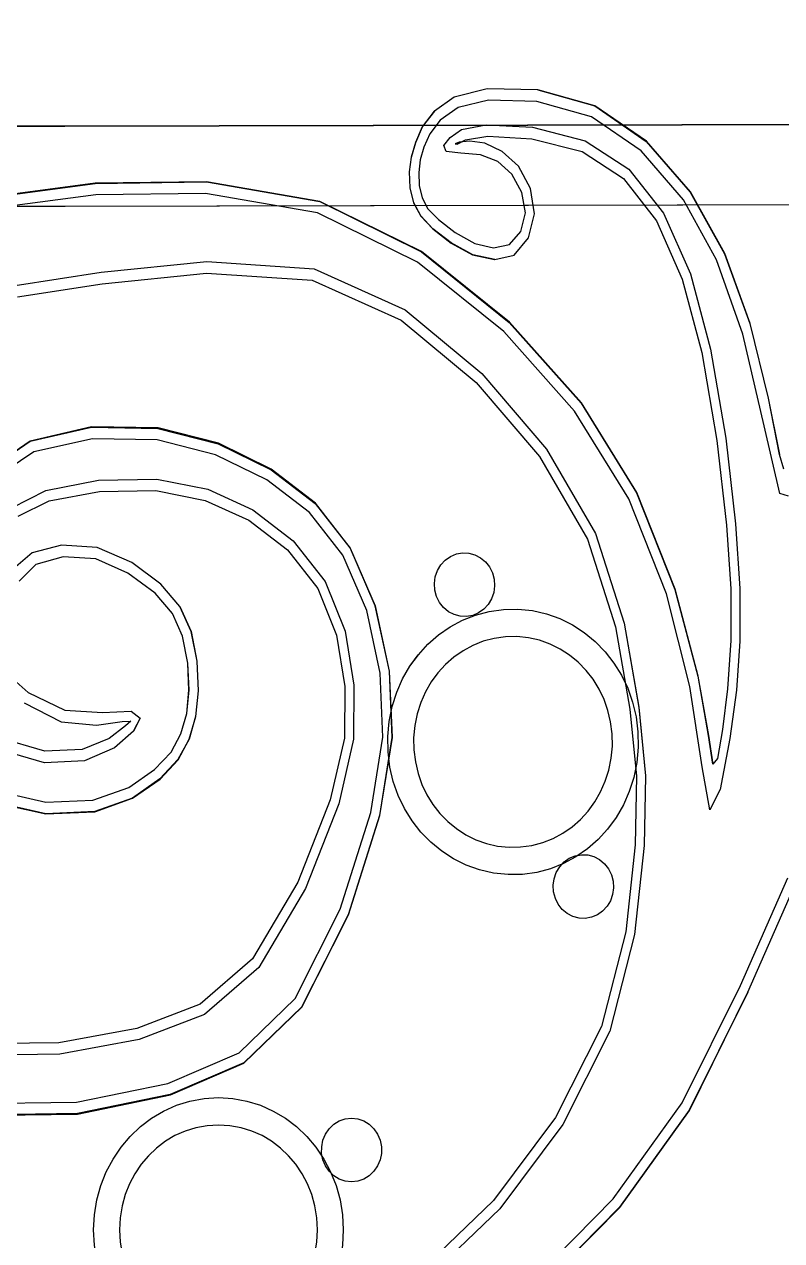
# Model space of a CAD drawing. Header units: millimetres. Extents: x 174511 to 265775, y -1918 to 26385.
# Drawn here: x 255960.4 to 256227.9, y 2125.6 to 2555 of the extents above; entities that cross this region are included whole.
import ezdxf

# ---------------------------------------------------------------- set-up
doc = ezdxf.new("R2010")
doc.units = ezdxf.units.MM

msp = doc.modelspace()

# ---------------------------------------------------------------- linework, layer by layer
at = {"color": 2, "true_color": 0xffff00}
for points in [[(256161.92, 2526.23), (256180.11, 2513.71), (256195.62, 2495.81), (256207.68, 2473.99), (256216.72, 2449.36), (256223.18, 2423.01), (256227.14, 2403.16), (256227.15, 2403.16), (256227.15, 2403.18), (256223.23, 2423.05), (256216.82, 2449.42), (256207.8, 2474.09), (256195.73, 2495.92), (256180.18, 2513.79), (256161.93, 2526.25), (256141.8, 2531.86), (256141.8, 2531.86), (256161.92, 2526.23)], [(256161.92, 2526.23), (256180.11, 2513.71), (256195.62, 2495.81), (256207.68, 2473.99), (256216.72, 2449.36), (256223.17, 2423.01), (256227.14, 2403.16), (256227.15, 2403.16), (256227.15, 2403.18), (256223.23, 2423.05), (256216.82, 2449.42), (256207.8, 2474.09), (256195.73, 2495.92), (256180.18, 2513.79), (256161.93, 2526.25), (256141.8, 2531.86), (256141.8, 2531.86), (256161.92, 2526.23)], [(256098.67, 2513.3), (256101.06, 2518.86), (256105.28, 2524.34), (256105.28, 2524.34), (256105.27, 2524.35), (256101, 2518.89), (256098.56, 2513.36), (256097.02, 2508.15), (256096.38, 2502.93), (256096.63, 2497.35), (256097.93, 2491.96), (256100.45, 2487.31), (256104.69, 2482.78), (256111.15, 2477.77), (256118.78, 2473.7), (256126.56, 2471.96), (256126.58, 2471.96), (256118.81, 2473.71), (256118.82, 2473.71), (256111.21, 2477.84), (256104.76, 2482.88), (256100.49, 2487.38), (256097.96, 2491.98), (256096.71, 2497.34), (256096.52, 2502.91), (256097.17, 2508.11)], [(256098.67, 2513.3), (256101.06, 2518.86), (256105.28, 2524.34), (256105.28, 2524.34), (256105.27, 2524.35), (256101, 2518.89), (256098.56, 2513.36), (256097.02, 2508.15), (256096.38, 2502.93), (256096.63, 2497.35), (256097.93, 2491.96), (256100.45, 2487.31), (256104.69, 2482.78), (256111.15, 2477.77), (256118.78, 2473.7), (256126.56, 2471.96), (256126.57, 2471.96), (256118.81, 2473.71), (256118.82, 2473.71), (256111.21, 2477.84), (256104.76, 2482.88), (256100.49, 2487.38), (256097.96, 2491.98), (256096.71, 2497.34), (256096.52, 2502.91), (256097.16, 2508.11)], [(256126.41, 2359.1), (256126.56, 2356.74), (256126.24, 2354.41), (256125.47, 2352.2), (256124.28, 2350.2), (256122.73, 2348.51), (256120.87, 2347.21), (256118.81, 2346.33), (256116.61, 2345.93), (256114.39, 2346.03), (256112.23, 2346.61), (256110.24, 2347.65), (256108.49, 2349.12), (256107.07, 2350.93), (256106.03, 2353.02), (256105.43, 2355.29), (256105.28, 2357.64), (256105.6, 2359.97), (256106.38, 2362.18), (256107.56, 2364.18), (256109.12, 2365.87), (256110.97, 2367.18), (256113.04, 2368.05), (256115.23, 2368.45), (256117.45, 2368.35), (256119.61, 2367.77), (256121.61, 2366.73), (256123.35, 2365.27), (256124.78, 2363.45), (256125.81, 2361.37)], [(256168.38, 2252.52), (256168.52, 2250.16), (256168.2, 2247.83), (256167.43, 2245.62), (256166.24, 2243.63), (256164.69, 2241.93), (256162.84, 2240.63), (256160.77, 2239.75), (256158.58, 2239.36), (256156.35, 2239.45), (256154.2, 2240.03), (256152.2, 2241.07), (256150.45, 2242.54), (256149.03, 2244.35), (256148, 2246.44), (256147.39, 2248.71), (256147.25, 2251.06), (256147.57, 2253.39), (256148.34, 2255.61), (256149.53, 2257.6), (256151.08, 2259.29), (256152.93, 2260.6), (256155, 2261.47), (256157.19, 2261.87), (256159.42, 2261.77), (256161.57, 2261.19), (256163.57, 2260.15), (256165.32, 2258.69), (256166.74, 2256.87), (256167.78, 2254.79)]]:
    msp.add_lwpolyline(points, close=True, dxfattribs=at)
for points in [[(256230.32, 2388.48), (256227.23, 2389.38), (256221.71, 2413.3), (256214.16, 2445.65), (256204.94, 2471.85), (256193.25, 2493.04), (256178.3, 2510.33), (256160.81, 2522.37), (256141.49, 2527.79), (256124.42, 2528.3), (256113.67, 2525.62), (256107.37, 2521.18), (256103.64, 2516.41), (256101.58, 2511.62), (256100.29, 2507.14), (256099.72, 2502.73), (256099.87, 2498.14), (256100.9, 2493.75), (256103, 2489.94), (256106.74, 2486.07), (256112.66, 2481.49), (256119.54, 2477.67), (256126.18, 2476.08), (256131.84, 2477.29), (256135.78, 2481.86), (256137.42, 2488.44), (256136.15, 2495.65), (256132.68, 2502.15), (256127.72, 2506.55), (256121.6, 2509), (256114.67, 2509.6), (256109.49, 2510.09), (256108.63, 2512.21), (256110.84, 2515.11), (256114.83, 2517.95), (256123.56, 2519.54), (256139.96, 2518.67), (256158.57, 2513.92), (256173.91, 2503.88), (256186.22, 2488.32), (256195.68, 2466.99), (256202.82, 2440.36), (256208.16, 2408.89), (256211.63, 2378.68), (256213.15, 2355.83), (256213.13, 2337.27), (256211.98, 2319.95), (256209.67, 2302.83), (256206.2, 2284.9), (256202.57, 2277.7), (256199.79, 2292.84), (256195.46, 2321.25), (256187.2, 2353.91), (256173.97, 2387.45), (256154.75, 2418.51), (256129.78, 2446.56), (256099.3, 2471.07), (256063.98, 2488.5), (256024.47, 2495.3), (255985.71, 2494.82), (255952.66, 2490.43)], [(256230.32, 2388.48), (256227.23, 2389.38), (256221.71, 2413.3), (256214.16, 2445.65), (256204.94, 2471.85), (256193.25, 2493.04), (256178.3, 2510.33), (256160.81, 2522.37), (256141.49, 2527.79), (256124.42, 2528.3), (256113.67, 2525.62), (256107.37, 2521.18), (256103.64, 2516.41), (256101.58, 2511.62), (256100.29, 2507.14), (256099.72, 2502.73), (256099.87, 2498.14), (256100.9, 2493.75), (256103.01, 2489.94), (256106.74, 2486.07), (256112.66, 2481.49), (256119.54, 2477.67), (256126.18, 2476.08), (256131.84, 2477.29), (256135.78, 2481.86), (256137.42, 2488.44), (256136.15, 2495.65), (256132.68, 2502.15), (256127.72, 2506.55), (256121.61, 2509), (256114.67, 2509.6), (256109.49, 2510.09), (256108.63, 2512.21), (256110.84, 2515.11), (256114.83, 2517.95), (256123.56, 2519.54), (256139.96, 2518.67), (256158.57, 2513.92), (256173.92, 2503.89), (256186.22, 2488.32), (256195.68, 2466.99), (256202.82, 2440.36), (256208.16, 2408.89), (256211.63, 2378.68), (256213.16, 2355.83), (256213.13, 2337.27), (256211.98, 2319.95), (256209.67, 2302.83), (256206.2, 2284.9), (256202.57, 2277.71), (256199.79, 2292.84), (256195.46, 2321.25), (256187.2, 2353.91), (256173.97, 2387.45), (256154.75, 2418.51), (256129.78, 2446.56), (256099.3, 2471.07), (256063.98, 2488.5), (256024.47, 2495.3), (255985.71, 2494.82), (255952.67, 2490.43)], [(255951.88, 2494.4), (255985.49, 2498.88), (256024.78, 2499.37), (256064.83, 2492.47), (256100.71, 2474.74), (256131.72, 2449.81), (256157.13, 2421.26), (256176.7, 2389.64), (256190.16, 2355.5), (256198.33, 2324.89), (256202.03, 2303.89), (256203.57, 2293.78), (256203.58, 2293.78), (256203.59, 2293.79), (256202.08, 2303.91), (256198.43, 2324.93), (256190.28, 2355.57), (256176.83, 2389.75), (256157.24, 2421.39), (256131.8, 2449.93), (256100.77, 2474.82), (256064.86, 2492.5), (256024.79, 2499.43), (255985.48, 2498.96), (255951.87, 2494.45)], [(255951.88, 2494.4), (255985.49, 2498.88), (256024.78, 2499.37), (256064.83, 2492.47), (256100.71, 2474.74), (256131.72, 2449.81), (256157.13, 2421.26), (256176.7, 2389.64), (256190.16, 2355.5), (256198.33, 2324.89), (256202.02, 2303.89), (256203.57, 2293.78), (256203.57, 2293.78), (256203.59, 2293.79), (256202.08, 2303.91), (256198.43, 2324.93), (256190.28, 2355.57), (256176.82, 2389.75), (256157.24, 2421.39), (256131.8, 2449.93), (256100.76, 2474.82), (256064.85, 2492.5), (256024.79, 2499.43), (255985.48, 2498.96), (255951.87, 2494.45)], [(255957.17, 2462.82), (255987.59, 2467.48), (256024.93, 2471.28), (256062.83, 2468.7), (256094.92, 2454.24), (256122.01, 2431.74), (256144.89, 2405.04), (256162.12, 2375.29), (256172.26, 2343.65), (256177.47, 2313.89), (256179.87, 2289.75), (256179.39, 2265.07), (256175.96, 2233.65), (256167.18, 2199.5), (256150.67, 2166.65), (256128.35, 2136.79), (256102.17, 2111.61)], [(255957.17, 2462.82), (255987.59, 2467.48), (256024.93, 2471.27), (256062.82, 2468.7), (256094.92, 2454.24), (256122.01, 2431.74), (256144.89, 2405.04), (256162.12, 2375.29), (256172.26, 2343.65), (256177.47, 2313.88), (256179.87, 2289.75), (256179.39, 2265.07), (256175.96, 2233.65), (256167.18, 2199.5), (256150.67, 2166.65), (256128.35, 2136.79), (256102.17, 2111.61)], [(255942.12, 2169.72), (255979.19, 2170.3), (256012.04, 2177.04), (256037.98, 2188.26), (256058.45, 2208.07), (256074.91, 2240.6), (256086.01, 2275.68), (256090.43, 2303.19), (256089.45, 2326.67), (256084.39, 2349.7), (256075.55, 2370.15), (256063.24, 2385.9), (256047.66, 2397.92), (256028.99, 2407.16), (256007.67, 2412.52), (255984.15, 2412.88), (255962.54, 2407.91), (255946.99, 2397.25)], [(255942.12, 2169.72), (255979.19, 2170.3), (256012.04, 2177.04), (256037.98, 2188.26), (256058.45, 2208.07), (256074.91, 2240.6), (256086.01, 2275.68), (256090.42, 2303.19), (256089.45, 2326.67), (256084.39, 2349.7), (256075.55, 2370.15), (256063.24, 2385.9), (256047.65, 2397.92), (256028.99, 2407.16), (256007.67, 2412.52), (255984.15, 2412.88), (255962.54, 2407.91), (255946.99, 2397.25)], [(255946.99, 2397.25), (255962.54, 2407.89), (255962.54, 2407.88), (255984.14, 2412.79), (256007.65, 2412.35), (256028.94, 2406.98), (256047.61, 2397.78), (256063.21, 2385.82), (256075.52, 2370.13), (256084.31, 2349.68), (256089.3, 2326.65), (256090.26, 2303.2), (256085.87, 2275.72), (256074.83, 2240.62), (256058.43, 2208.1), (256037.96, 2188.35), (256012.01, 2177.2), (255979.17, 2170.47), (255942.13, 2169.9)], [(255946.99, 2397.25), (255962.54, 2407.89), (255962.54, 2407.88), (255984.14, 2412.79), (256007.65, 2412.35), (256028.94, 2406.98), (256047.6, 2397.78), (256063.21, 2385.82), (256075.52, 2370.13), (256084.31, 2349.68), (256089.3, 2326.65), (256090.26, 2303.2), (256085.87, 2275.72), (256074.83, 2240.62), (256058.43, 2208.1), (256037.96, 2188.35), (256012.01, 2177.2), (255979.17, 2170.47), (255942.13, 2169.9)], [(255942.32, 2173.97), (255978.84, 2174.54), (256011.09, 2181.1), (256036.33, 2191.89), (256056.12, 2211.04), (256072.04, 2242.67), (256082.79, 2276.79), (256087.05, 2303.38), (256086.14, 2325.96), (256081.36, 2348.06), (256072.94, 2367.64), (256061.15, 2382.68), (256046.12, 2394.16), (256028.02, 2403.07), (256007.34, 2408.29), (255984.58, 2408.73), (255963.85, 2404.14), (255949.26, 2394.33)], [(255942.32, 2173.97), (255978.84, 2174.54), (256011.09, 2181.1), (256036.32, 2191.89), (256056.12, 2211.04), (256072.04, 2242.67), (256082.79, 2276.79), (256087.05, 2303.38), (256086.14, 2325.96), (256081.36, 2348.06), (256072.94, 2367.64), (256061.15, 2382.68), (256046.12, 2394.16), (256028.02, 2403.07), (256007.34, 2408.29), (255984.58, 2408.72), (255963.85, 2404.14), (255949.25, 2394.33)], [(255956.03, 2384.36), (255968.02, 2390.5), (255986.61, 2394.1), (256007.19, 2394.47), (256025.21, 2390.91), (256041.13, 2383.57), (256055.42, 2372.62), (256066.74, 2358.28), (256073.71, 2340.78), (256076.86, 2321.7), (256076.69, 2302.6), (256071.53, 2279.86), (256059.71, 2249.89), (256043.22, 2221.99), (256024.03, 2205.48), (256001, 2196.56), (255972.96, 2191.39), (255941.26, 2191.01)], [(255956.02, 2384.35), (255968.02, 2390.5), (255986.6, 2394.1), (256007.19, 2394.47), (256025.21, 2390.91), (256041.13, 2383.57), (256055.42, 2372.62), (256066.74, 2358.28), (256073.71, 2340.78), (256076.86, 2321.7), (256076.69, 2302.6), (256071.53, 2279.86), (256059.71, 2249.89), (256043.22, 2221.99), (256024.03, 2205.48), (256001, 2196.56), (255972.96, 2191.39), (255941.26, 2191.01)], [(255947.93, 2284.98), (255968.1, 2280.41), (255984.68, 2281.08), (255997.34, 2285.58), (256006.41, 2291.9), (256012.25, 2298.07), (256015.75, 2304.53), (256017.83, 2311.71), (256018.61, 2319.93), (256018.2, 2329.53), (256016.35, 2339.04), (256012.78, 2347), (256006.64, 2354.17), (255997.03, 2361.28), (255985.65, 2366.27), (255974.16, 2367.07), (255964.5, 2364.27), (255958.58, 2358.47)], [(255947.93, 2284.98), (255968.1, 2280.41), (255984.68, 2281.08), (255997.34, 2285.58), (256006.41, 2291.9), (256012.25, 2298.07), (256015.75, 2304.53), (256017.83, 2311.7), (256018.6, 2319.93), (256018.2, 2329.53), (256016.35, 2339.04), (256012.78, 2347), (256006.64, 2354.17), (255997.03, 2361.28), (255985.65, 2366.27), (255974.16, 2367.07), (255964.5, 2364.27), (255958.57, 2358.47)], [(255947.14, 2280.88), (255968.01, 2276.23), (255985.32, 2277.02), (255998.69, 2281.76), (256008.41, 2288.51), (256014.76, 2295.35), (256018.64, 2302.61), (256021, 2310.63), (256021.91, 2319.72), (256021.44, 2330.23), (256019.34, 2340.64), (256015.36, 2349.45), (256015.36, 2349.45), (256019.33, 2340.64), (256019.33, 2340.64), (256021.37, 2330.23), (256021.8, 2319.73), (256020.93, 2310.63), (256018.61, 2302.64), (256014.7, 2295.44), (256008.34, 2288.64), (255998.64, 2281.84), (255985.31, 2277.06), (255968.03, 2276.32), (255947.17, 2281.02)], [(255947.14, 2280.88), (255968.01, 2276.23), (255985.32, 2277.02), (255998.69, 2281.76), (256008.41, 2288.51), (256014.75, 2295.35), (256018.64, 2302.61), (256021, 2310.63), (256021.91, 2319.72), (256021.44, 2330.23), (256019.34, 2340.64), (256015.36, 2349.45), (256015.36, 2349.45), (256019.33, 2340.64), (256019.32, 2340.64), (256021.37, 2330.23), (256021.8, 2319.73), (256020.93, 2310.63), (256018.61, 2302.64), (256014.7, 2295.44), (256008.34, 2288.64), (255998.64, 2281.84), (255985.31, 2277.06), (255968.03, 2276.32), (255947.16, 2281.02)], [(255951.09, 2328.52), (255961.86, 2319.17), (255974.7, 2312.84), (255988.04, 2312.05), (255998.17, 2312.55), (256001.37, 2310.11), (255998.98, 2305.54), (255992.31, 2299.63), (255981.74, 2295.02), (255967.62, 2294.34), (255950.52, 2299.22)], [(255951.09, 2328.51), (255961.86, 2319.17), (255974.7, 2312.84), (255988.04, 2312.05), (255998.16, 2312.55), (256001.37, 2310.11), (255998.98, 2305.53), (255992.31, 2299.63), (255981.74, 2295.02), (255967.62, 2294.34), (255950.52, 2299.21)], [(256141.1, 2112.59), (256168.47, 2140.33), (256192.78, 2174.25), (256213.38, 2215.71), (256230.11, 2253.73)], [(256141.1, 2112.59), (256168.47, 2140.33), (256192.78, 2174.25), (256213.38, 2215.71), (256230.1, 2253.73)], [(256143.02, 2109.13), (256170.78, 2137.25), (256195.36, 2171.54), (256216.02, 2213.28), (256216.01, 2213.29), (256216.01, 2213.29), (256195.28, 2171.63), (256170.69, 2137.37), (256142.95, 2109.25)], [(256143.01, 2109.13), (256170.78, 2137.25), (256195.36, 2171.54), (256216.02, 2213.28), (256216.01, 2213.29), (256216.01, 2213.29), (256195.28, 2171.63), (256170.68, 2137.37), (256142.95, 2109.25)]]:
    msp.add_lwpolyline(points, dxfattribs=at)
at = {"color": 2, "true_color": 0xffff00, "extrusion": (6.96332e-13, -8.34465e-07, 1)}
for points in [[(256072.81, 2134.76), (256073.1, 2129.37), (256072.81, 2123.98), (256071.95, 2118.71), (256070.55, 2113.65), (256068.64, 2108.85), (256066.26, 2104.34), (256063.43, 2100.15), (256060.2, 2096.33), (256056.59, 2092.91), (256052.65, 2089.91), (256048.39, 2087.39), (256043.86, 2085.37), (256039.08, 2083.88), (256034.1, 2082.98), (256029.02, 2082.66), (256023.93, 2082.98), (256018.95, 2083.88), (256014.18, 2085.37), (256009.65, 2087.39), (256005.39, 2089.91), (256001.44, 2092.91), (255997.84, 2096.33), (255994.6, 2100.15), (255991.78, 2104.34), (255989.39, 2108.85), (255987.49, 2113.65), (255986.09, 2118.71), (255985.23, 2123.98), (255984.93, 2129.37), (255985.23, 2134.76), (255986.09, 2140.04), (255987.49, 2145.09), (255989.39, 2149.89), (255991.78, 2154.4), (255994.6, 2158.59), (255997.84, 2162.41), (256001.44, 2165.84), (256005.39, 2168.83), (256009.65, 2171.35), (256014.18, 2173.38), (256018.95, 2174.86), (256023.93, 2175.77), (256029.02, 2176.08), (256034.1, 2175.77), (256039.08, 2174.86), (256043.86, 2173.38), (256048.39, 2171.36), (256052.65, 2168.83), (256056.59, 2165.84), (256060.2, 2162.41), (256063.43, 2158.59), (256066.26, 2154.4), (256068.64, 2149.89), (256070.55, 2145.09), (256071.95, 2140.04)], [(256073.81, 2168.58), (256076.01, 2168.83), (256078.22, 2168.58), (256080.33, 2167.86), (256082.24, 2166.68), (256083.89, 2165.12), (256085.19, 2163.21), (256086.1, 2161.07), (256086.56, 2158.77), (256086.56, 2156.42), (256086.09, 2154.13), (256085.19, 2151.98), (256083.89, 2150.08), (256082.25, 2148.51), (256080.32, 2147.33), (256078.22, 2146.61), (256076.01, 2146.36), (256073.81, 2146.61), (256071.7, 2147.33), (256069.78, 2148.51), (256068.13, 2150.08), (256066.83, 2151.98), (256065.93, 2154.13), (256065.46, 2156.42), (256065.47, 2158.77), (256065.92, 2161.07), (256066.83, 2163.21), (256068.13, 2165.12), (256069.78, 2166.68), (256071.7, 2167.86)], [(256073.81, 2168.58), (256076.01, 2168.83), (256078.22, 2168.58), (256080.32, 2167.86), (256082.24, 2166.68), (256083.89, 2165.12), (256085.19, 2163.21), (256086.1, 2161.07), (256086.56, 2158.77), (256086.56, 2156.42), (256086.09, 2154.13), (256085.19, 2151.98), (256083.89, 2150.08), (256082.24, 2148.51), (256080.32, 2147.33), (256078.22, 2146.61), (256076.01, 2146.36), (256073.81, 2146.61), (256071.7, 2147.33), (256069.78, 2148.51), (256068.13, 2150.08), (256066.83, 2151.98), (256065.93, 2154.13), (256065.46, 2156.42), (256065.47, 2158.77), (256065.92, 2161.07), (256066.83, 2163.21), (256068.13, 2165.12), (256069.78, 2166.68), (256071.7, 2167.86)], [(256063.76, 2133.65), (256063.07, 2137.84), (256061.97, 2141.85), (256060.45, 2145.65), (256058.57, 2149.23), (256056.32, 2152.55), (256053.76, 2155.58), (256050.89, 2158.3), (256047.76, 2160.68), (256044.39, 2162.68), (256040.8, 2164.28), (256037.01, 2165.45), (256033.06, 2166.17), (256029.02, 2166.42), (256024.98, 2166.17), (256021.02, 2165.45), (256017.24, 2164.28), (256013.65, 2162.68), (256010.28, 2160.68), (256007.14, 2158.3), (256004.28, 2155.58), (256001.71, 2152.55), (255999.47, 2149.23), (255997.58, 2145.65), (255996.07, 2141.85), (255994.96, 2137.84), (255994.28, 2133.65), (255994.05, 2129.37), (255994.28, 2125.09), (255994.96, 2120.9), (255996.07, 2116.89), (255997.58, 2113.09), (255999.47, 2109.51), (256001.71, 2106.19), (256004.28, 2103.16), (256007.14, 2100.44), (256010.28, 2098.07), (256013.65, 2096.07), (256017.24, 2094.46), (256021.02, 2093.29), (256024.98, 2092.57), (256029.02, 2092.32), (256033.06, 2092.57), (256037.01, 2093.29), (256040.8, 2094.46), (256044.39, 2096.07), (256047.76, 2098.07), (256050.89, 2100.44), (256053.76, 2103.16), (256056.32, 2106.2), (256058.57, 2109.51), (256060.45, 2113.09), (256061.97, 2116.89), (256063.07, 2120.9), (256063.76, 2125.09), (256063.99, 2129.37)]]:
    msp.add_lwpolyline(points, close=True, dxfattribs=at)
at = {"color": 2, "true_color": 0xffff00}
for points in [[(256730.3, 2500.87, 0), (256626.95, 2494.4, 0), (256411.3, 2491.66, 0), (256410.43, 2491.66, 0), (256407.8, 2491.66, 0), (255974.34, 2490.74, 0), (255427.79, 2490.74, 0), (255427.79, 2809.09, 0), (255427.79, 2901.52, 0), (255974.34, 2901.52, 0), (256407.78, 2902.44, 0), (256613.84, 2905.18, 0), (256706.98, 2911.65, 0), (256800.15, 2923.74, 0)], [(256730.3, 2500.87, 0), (256626.95, 2494.4, 0), (256411.3, 2491.66, 0), (255974.83, 2490.74, 0), (255427.79, 2490.74, 0), (255427.79, 2509.09, 0), (255427.79, 2519.09, 0), (255974.77, 2519.09, 0), (256410.87, 2520, 0), (256410.43, 2520, 0), (255974.71, 2519.09, 0), (255427.79, 2519.09, 0), (255427.79, 2873.18, 0), (255974.71, 2873.18, 0), (256410.43, 2874.09, 0), (256623.74, 2876.84, 0), (256724.54, 2883.31, 0), (256822.71, 2895.39, 0)], [(256228.7, 2398.03, 0), (256227.15, 2403.17, 0), (256223.23, 2423.04, 0), (256216.82, 2449.42, 0), (256207.8, 2474.09, 0), (256195.73, 2495.92, 0), (256180.18, 2513.79, 0), (256161.94, 2526.24, 0), (256141.79, 2531.86, 0), (256123.87, 2532.32, 0), (256112.3, 2529.32, 0), (256105.27, 2524.34, 0), (256101, 2518.89, 0), (256098.56, 2513.35, 0), (256097.02, 2508.15, 0), (256096.38, 2502.93, 0), (256096.63, 2497.35, 0), (256097.93, 2491.96, 0), (256100.45, 2487.31, 0), (256104.7, 2482.78, 0), (256111.17, 2477.77, 0), (256118.81, 2473.7, 0), (256126.58, 2471.96, 0), (256133.46, 2473.59, 0), (256138.46, 2479.61, 0), (256140.67, 2488.07, 0), (256139.18, 2497.04, 0), (256135.03, 2504.93, 0), (256129.26, 2510.15, 0), (256123.11, 2513.02, 0), (256117.82, 2513.83, 0), (256114.08, 2513.47, 0), (256112.59, 2512.79, 0), (256113.32, 2512.75, 0), (256116.25, 2514.28, 0), (256124.12, 2515.52, 0), (256139.66, 2514.6, 0), (256157.44, 2510.09, 0), (256172.03, 2500.58, 0), (256172.03, 2500.58, 0), (256183.73, 2485.71, 0), (256183.73, 2485.7, 0), (256192.82, 2465.1, 0), (256199.77, 2439.12, 0), (256205.01, 2408.11, 0), (256208.44, 2378.26, 0), (256209.94, 2355.72, 0), (256209.93, 2337.47, 0), (256208.79, 2320.46, 0), (256207.07, 2306.12, 0), (256205.29, 2295.88, 0), (256205.3, 2295.88, 0), (256203.58, 2293.78, 0), (256203.59, 2293.78, 0), (256202.08, 2303.9, 0), (256198.43, 2324.93, 0), (256190.28, 2355.57, 0), (256176.83, 2389.75, 0), (256157.24, 2421.39, 0), (256131.8, 2449.93, 0), (256100.76, 2474.82, 0), (256064.84, 2492.5, 0), (256024.78, 2499.43, 0), (255985.49, 2498.97, 0), (255951.89, 2494.47, 0)], [(256228.7, 2398.03, 0), (256227.15, 2403.17, 0), (256223.23, 2423.04, 0), (256216.82, 2449.42, 0), (256207.8, 2474.09, 0), (256195.73, 2495.92, 0), (256180.18, 2513.79, 0), (256161.94, 2526.24, 0), (256141.79, 2531.86, 0), (256123.87, 2532.32, 0), (256112.3, 2529.32, 0), (256105.27, 2524.34, 0), (256101, 2518.89, 0), (256098.56, 2513.35, 0), (256097.02, 2508.15, 0), (256096.38, 2502.93, 0), (256096.63, 2497.35, 0), (256097.93, 2491.96, 0), (256100.45, 2487.31, 0), (256104.7, 2482.78, 0), (256111.17, 2477.77, 0), (256118.81, 2473.7, 0), (256126.58, 2471.96, 0), (256133.46, 2473.59, 0), (256138.46, 2479.6, 0), (256140.66, 2488.07, 0), (256139.18, 2497.04, 0), (256135.03, 2504.93, 0), (256129.26, 2510.15, 0), (256123.11, 2513.02, 0), (256117.82, 2513.83, 0), (256114.08, 2513.47, 0), (256112.58, 2512.79, 0), (256113.32, 2512.75, 0), (256116.25, 2514.28, 0), (256124.12, 2515.52, 0), (256139.66, 2514.6, 0), (256157.44, 2510.08, 0), (256172.03, 2500.58, 0), (256172.03, 2500.58, 0), (256183.73, 2485.71, 0), (256183.73, 2485.7, 0), (256192.82, 2465.1, 0), (256199.77, 2439.12, 0), (256205.01, 2408.11, 0), (256208.44, 2378.26, 0), (256209.94, 2355.72, 0), (256209.92, 2337.47, 0), (256208.79, 2320.46, 0), (256207.07, 2306.12, 0), (256205.29, 2295.88, 0), (256205.3, 2295.88, 0), (256203.57, 2293.78, 0), (256203.59, 2293.78, 0), (256202.08, 2303.9, 0), (256198.43, 2324.93, 0), (256190.28, 2355.57, 0), (256176.82, 2389.75, 0), (256157.24, 2421.39, 0), (256131.8, 2449.93, 0), (256100.75, 2474.82, 0), (256064.84, 2492.5, 0), (256024.78, 2499.43, 0), (255985.49, 2498.97, 0), (255951.89, 2494.47, 0)], [(255958.02, 2458.86, 0), (255987.92, 2463.44, 0), (256024.74, 2467.17, 0), (256062.08, 2464.68, 0), (256062.07, 2464.67, 0), (256093.55, 2450.54, 0), (256120.05, 2428.53, 0), (256142.43, 2402.41, 0), (256159.29, 2373.3, 0), (256169.22, 2342.33, 0), (256174.31, 2313.19, 0), (256176.66, 2289.56, 0), (256176.19, 2265.4, 0), (256172.84, 2234.65, 0), (256164.25, 2201.23, 0), (256148.07, 2169.07, 0), (256126.19, 2139.81, 0), (256100.45, 2115.07, 0)], [(255958.02, 2458.86, 0), (255987.92, 2463.44, 0), (256024.74, 2467.17, 0), (256062.08, 2464.68, 0), (256062.07, 2464.67, 0), (256093.55, 2450.54, 0), (256120.05, 2428.53, 0), (256142.43, 2402.41, 0), (256159.29, 2373.3, 0), (256169.22, 2342.33, 0), (256174.31, 2313.19, 0), (256176.66, 2289.56, 0), (256176.19, 2265.4, 0), (256172.84, 2234.64, 0), (256164.24, 2201.23, 0), (256148.07, 2169.07, 0), (256126.19, 2139.81, 0), (256100.45, 2115.07, 0)], [(255942.12, 2169.72, 0), (255979.19, 2170.3, 0), (256012.04, 2177.05, 0), (256037.99, 2188.27, 0), (256058.47, 2208.09, 0), (256074.92, 2240.61, 0), (256086.02, 2275.69, 0), (256090.43, 2303.19, 0), (256089.45, 2326.68, 0), (256084.39, 2349.71, 0), (256075.55, 2370.16, 0), (256063.24, 2385.92, 0), (256047.66, 2397.93, 0), (256028.99, 2407.17, 0), (256007.67, 2412.52, 0), (255984.15, 2412.88, 0), (255962.54, 2407.91, 0), (255946.99, 2397.25, 0)], [(255942.12, 2169.72, 0), (255979.19, 2170.3, 0), (256012.04, 2177.05, 0), (256037.99, 2188.27, 0), (256058.47, 2208.09, 0), (256074.92, 2240.61, 0), (256086.01, 2275.69, 0), (256090.42, 2303.19, 0), (256089.45, 2326.67, 0), (256084.39, 2349.71, 0), (256075.55, 2370.16, 0), (256063.24, 2385.92, 0), (256047.65, 2397.93, 0), (256028.99, 2407.16, 0), (256007.67, 2412.52, 0), (255984.15, 2412.88, 0), (255962.54, 2407.91, 0), (255946.99, 2397.25, 0)], [(255958.29, 2381.37, 0), (255969.24, 2386.76, 0), (255969.24, 2386.75, 0), (255987.02, 2390.05, 0), (256006.94, 2390.41, 0), (256024.36, 2386.97, 0), (256039.69, 2379.93, 0), (256053.35, 2369.49, 0), (256064.1, 2355.89, 0), (256070.71, 2339.34, 0), (256073.68, 2321.26, 0), (256073.5, 2303.06, 0), (256068.51, 2281.21, 0), (256057.03, 2252.17, 0), (256041.05, 2225.09, 0), (256022.53, 2209.12, 0), (256000.17, 2200.5, 0), (255972.66, 2195.46, 0), (255941.44, 2195.09, 0)], [(255958.29, 2381.37, 0), (255969.24, 2386.76, 0), (255969.24, 2386.75, 0), (255987.01, 2390.05, 0), (256006.94, 2390.4, 0), (256024.36, 2386.97, 0), (256039.69, 2379.93, 0), (256053.35, 2369.49, 0), (256064.1, 2355.89, 0), (256070.71, 2339.34, 0), (256073.67, 2321.26, 0), (256073.5, 2303.06, 0), (256068.51, 2281.21, 0), (256057.03, 2252.17, 0), (256041.05, 2225.09, 0), (256022.53, 2209.12, 0), (256000.17, 2200.5, 0), (255972.65, 2195.46, 0), (255941.44, 2195.09, 0)], [(255947.15, 2280.87, 0), (255968.01, 2276.23, 0), (255985.32, 2277.02, 0), (255998.69, 2281.76, 0), (256008.41, 2288.51, 0), (256014.76, 2295.36, 0), (256018.64, 2302.62, 0), (256021, 2310.63, 0), (256021.91, 2319.73, 0), (256021.44, 2330.23, 0), (256019.34, 2340.64, 0), (256015.36, 2349.45, 0), (256008.65, 2357.34, 0), (255998.37, 2365, 0), (255986.14, 2370.29, 0), (255973.59, 2371.11, 0), (255963.19, 2368.49, 0), (255957.44, 2363.5, 0)], [(255947.15, 2280.87, 0), (255968.01, 2276.23, 0), (255985.32, 2277.02, 0), (255998.69, 2281.76, 0), (256008.41, 2288.51, 0), (256014.75, 2295.36, 0), (256018.64, 2302.62, 0), (256021, 2310.63, 0), (256021.91, 2319.73, 0), (256021.44, 2330.23, 0), (256019.34, 2340.64, 0), (256015.36, 2349.45, 0), (256008.65, 2357.34, 0), (255998.37, 2365, 0), (255986.14, 2370.29, 0), (255973.59, 2371.11, 0), (255963.19, 2368.49, 0), (255957.44, 2363.5, 0)], [(255960.4, 2315.53, 0), (255973.47, 2308.72, 0), (255985.93, 2307.63, 0), (255995.05, 2308.86, 0), (255998.07, 2309.03, 0), (255996.14, 2307.32, 0), (255990.39, 2302.93, 0), (255980.9, 2298.95, 0), (255967.71, 2298.44, 0), (255951.44, 2303.13, 0)], [(255960.4, 2315.53, 0), (255973.47, 2308.72, 0), (255985.93, 2307.63, 0), (255995.05, 2308.86, 0), (255998.07, 2309.03, 0), (255996.14, 2307.32, 0), (255990.39, 2302.93, 0), (255980.9, 2298.95, 0), (255967.71, 2298.44, 0), (255951.44, 2303.13, 0)], [(256143.01, 2109.13, 0), (256170.78, 2137.25, 0), (256195.36, 2171.54, 0), (256216.02, 2213.28, 0), (256216.01, 2213.29, 0), (256232.67, 2251.29, 0)], [(256143.02, 2109.13, 0), (256170.78, 2137.25, 0), (256195.36, 2171.54, 0), (256216.02, 2213.28, 0), (256216.01, 2213.29, 0), (256232.67, 2251.29, 0)], [(255985.23, 2123.98, 0), (255984.93, 2129.37, 0), (255985.23, 2134.76, 0), (255986.08, 2140.04, 0), (255987.49, 2145.09, 0), (255989.39, 2149.89, 0), (255991.78, 2154.4, 0), (255994.6, 2158.59, 0), (255997.83, 2162.41, 0), (256001.44, 2165.84, 0), (256005.39, 2168.83, 0), (256009.65, 2171.36, 0), (256014.18, 2173.38, 0), (256018.95, 2174.86, 0), (256023.93, 2175.77, 0), (256029.02, 2176.08, 0), (256034.1, 2175.77, 0), (256039.08, 2174.86, 0), (256043.86, 2173.38, 0), (256048.39, 2171.36, 0), (256052.65, 2168.83, 0), (256056.59, 2165.84, 0), (256060.2, 2162.41, 0), (256063.43, 2158.59, 0), (256066.26, 2154.4, 0), (256068.64, 2149.89, 0), (256070.55, 2145.09, 0), (256071.95, 2140.04, 0), (256072.81, 2134.76, 0), (256073.1, 2129.37, 0), (256072.81, 2123.98, 0)], [(256063.75, 2125.09, 0), (256063.99, 2129.37, 0), (256063.75, 2133.65, 0), (256063.07, 2137.84, 0), (256061.97, 2141.85, 0), (256060.45, 2145.65, 0), (256058.57, 2149.23, 0), (256056.32, 2152.55, 0), (256053.76, 2155.58, 0), (256050.89, 2158.3, 0), (256047.76, 2160.68, 0), (256044.39, 2162.68, 0), (256040.8, 2164.28, 0), (256037.01, 2165.45, 0), (256033.06, 2166.17, 0), (256029.02, 2166.42, 0), (256024.98, 2166.17, 0), (256021.02, 2165.45, 0), (256017.24, 2164.28, 0), (256013.65, 2162.68, 0), (256010.28, 2160.68, 0), (256007.14, 2158.3, 0), (256004.28, 2155.58, 0), (256001.71, 2152.55, 0), (255999.47, 2149.23, 0), (255997.58, 2145.65, 0), (255996.07, 2141.85, 0), (255994.96, 2137.84, 0), (255994.28, 2133.65, 0), (255994.05, 2129.37, 0), (255994.28, 2125.09, 0)]]:
    msp.add_polyline3d(points, dxfattribs=at)
for points in [[(256126.42, 2359.1, 0), (256126.56, 2356.74, 0), (256126.24, 2354.41, 0), (256125.47, 2352.2, 0), (256124.28, 2350.2, 0), (256122.73, 2348.51, 0), (256120.87, 2347.21, 0), (256118.81, 2346.33, 0), (256116.61, 2345.93, 0), (256114.39, 2346.03, 0), (256112.23, 2346.61, 0), (256110.24, 2347.65, 0), (256108.49, 2349.12, 0), (256107.07, 2350.93, 0), (256106.03, 2353.02, 0), (256105.43, 2355.29, 0), (256105.28, 2357.64, 0), (256105.6, 2359.97, 0), (256106.38, 2362.18, 0), (256107.56, 2364.18, 0), (256109.12, 2365.87, 0), (256110.97, 2367.18, 0), (256113.04, 2368.05, 0), (256115.23, 2368.45, 0), (256117.45, 2368.35, 0), (256119.61, 2367.77, 0), (256121.61, 2366.73, 0), (256123.36, 2365.27, 0), (256124.78, 2363.45, 0), (256125.81, 2361.37, 0)], [(256136.39, 2254.92, 0), (256131.28, 2254.82, 0), (256126.19, 2255.35, 0), (256121.23, 2256.47, 0), (256116.49, 2258.16, 0), (256112.02, 2260.38, 0), (256107.85, 2263.09, 0), (256104, 2266.26, 0), (256100.51, 2269.85, 0), (256097.41, 2273.82, 0), (256094.73, 2278.14, 0), (256092.51, 2282.77, 0), (256090.77, 2287.67, 0), (256089.56, 2292.8, 0), (256088.9, 2298.13, 0), (256088.81, 2303.55, 0), (256089.3, 2308.94, 0), (256090.36, 2314.2, 0), (256091.96, 2319.21, 0), (256094.05, 2323.95, 0), (256096.61, 2328.37, 0), (256099.6, 2332.45, 0), (256102.99, 2336.15, 0), (256106.74, 2339.43, 0), (256110.82, 2342.27, 0), (256115.18, 2344.62, 0), (256119.8, 2346.46, 0), (256124.65, 2347.74, 0), (256129.68, 2348.45, 0), (256134.79, 2348.54, 0), (256139.88, 2348.02, 0), (256144.84, 2346.9, 0), (256149.57, 2345.21, 0), (256154.04, 2342.99, 0), (256158.22, 2340.27, 0), (256162.07, 2337.1, 0), (256165.56, 2333.51, 0), (256168.66, 2329.54, 0), (256171.34, 2325.23, 0), (256173.56, 2320.6, 0), (256175.29, 2315.7, 0), (256176.51, 2310.57, 0), (256177.17, 2305.24, 0), (256177.26, 2299.82, 0), (256176.76, 2294.43, 0), (256175.71, 2289.17, 0), (256174.11, 2284.16, 0), (256172.02, 2279.42, 0), (256169.45, 2275, 0), (256166.46, 2270.92, 0), (256163.08, 2267.22, 0), (256159.33, 2263.94, 0), (256155.25, 2261.1, 0), (256150.89, 2258.75, 0), (256146.26, 2256.91, 0), (256141.42, 2255.62, 0)], [(256136.39, 2254.92, 0), (256131.28, 2254.82, 0), (256126.19, 2255.35, 0), (256121.23, 2256.47, 0), (256116.49, 2258.16, 0), (256112.02, 2260.38, 0), (256107.85, 2263.09, 0), (256104, 2266.26, 0), (256100.51, 2269.85, 0), (256097.41, 2273.82, 0), (256094.73, 2278.14, 0), (256092.51, 2282.77, 0), (256090.77, 2287.67, 0), (256089.56, 2292.8, 0), (256088.9, 2298.13, 0), (256088.81, 2303.55, 0), (256089.3, 2308.94, 0), (256090.36, 2314.2, 0), (256091.96, 2319.21, 0), (256094.05, 2323.95, 0), (256096.61, 2328.37, 0), (256099.61, 2332.45, 0), (256102.99, 2336.15, 0), (256106.74, 2339.43, 0), (256110.82, 2342.27, 0), (256115.18, 2344.62, 0), (256119.8, 2346.46, 0), (256124.65, 2347.74, 0), (256129.68, 2348.45, 0), (256134.79, 2348.54, 0), (256139.88, 2348.02, 0), (256144.84, 2346.9, 0), (256149.58, 2345.21, 0), (256154.04, 2342.99, 0), (256158.22, 2340.27, 0), (256162.07, 2337.1, 0), (256165.56, 2333.51, 0), (256168.66, 2329.54, 0), (256171.34, 2325.23, 0), (256173.56, 2320.6, 0), (256175.29, 2315.7, 0), (256176.51, 2310.57, 0), (256177.17, 2305.24, 0), (256177.26, 2299.82, 0), (256176.76, 2294.43, 0), (256175.71, 2289.17, 0), (256174.11, 2284.16, 0), (256172.02, 2279.42, 0), (256169.46, 2275, 0), (256166.46, 2270.92, 0), (256163.08, 2267.22, 0), (256159.33, 2263.94, 0), (256155.25, 2261.1, 0), (256150.89, 2258.75, 0), (256146.26, 2256.91, 0), (256141.42, 2255.62, 0)], [(256135.7, 2264.59, 0), (256139.7, 2265.15, 0), (256143.54, 2266.16, 0), (256147.2, 2267.62, 0), (256150.66, 2269.49, 0), (256153.89, 2271.74, 0), (256156.87, 2274.34, 0), (256159.56, 2277.28, 0), (256161.93, 2280.51, 0), (256163.96, 2284.02, 0), (256165.62, 2287.77, 0), (256166.88, 2291.75, 0), (256167.72, 2295.92, 0), (256168.12, 2300.21, 0), (256168.04, 2304.51, 0), (256167.52, 2308.75, 0), (256166.56, 2312.82, 0), (256165.18, 2316.69, 0), (256163.42, 2320.36, 0), (256161.3, 2323.78, 0), (256158.84, 2326.94, 0), (256156.07, 2329.79, 0), (256153.01, 2332.3, 0), (256149.7, 2334.45, 0), (256146.16, 2336.21, 0), (256142.41, 2337.55, 0), (256138.47, 2338.44, 0), (256134.43, 2338.85, 0), (256130.36, 2338.78, 0), (256126.37, 2338.22, 0), (256122.53, 2337.2, 0), (256118.87, 2335.75, 0), (256115.41, 2333.88, 0), (256112.18, 2331.63, 0), (256109.2, 2329.02, 0), (256106.51, 2326.09, 0), (256104.14, 2322.85, 0), (256102.11, 2319.35, 0), (256100.45, 2315.6, 0), (256099.19, 2311.62, 0), (256098.35, 2307.45, 0), (256097.95, 2303.16, 0), (256098.02, 2298.85, 0), (256098.55, 2294.62, 0), (256099.51, 2290.55, 0), (256100.88, 2286.68, 0), (256102.64, 2283.01, 0), (256104.77, 2279.58, 0), (256107.23, 2276.43, 0), (256110, 2273.58, 0), (256113.05, 2271.07, 0), (256116.36, 2268.92, 0), (256119.9, 2267.16, 0), (256123.65, 2265.82, 0), (256127.59, 2264.93, 0), (256131.64, 2264.51, 0)], [(256135.71, 2264.59, 0), (256139.7, 2265.15, 0), (256143.54, 2266.16, 0), (256147.2, 2267.62, 0), (256150.66, 2269.49, 0), (256153.89, 2271.74, 0), (256156.87, 2274.34, 0), (256159.56, 2277.28, 0), (256161.93, 2280.51, 0), (256163.96, 2284.02, 0), (256165.62, 2287.77, 0), (256166.88, 2291.75, 0), (256167.72, 2295.92, 0), (256168.12, 2300.21, 0), (256168.04, 2304.51, 0), (256167.52, 2308.75, 0), (256166.56, 2312.82, 0), (256165.18, 2316.69, 0), (256163.42, 2320.36, 0), (256161.3, 2323.78, 0), (256158.84, 2326.94, 0), (256156.07, 2329.79, 0), (256153.02, 2332.3, 0), (256149.7, 2334.45, 0), (256146.17, 2336.21, 0), (256142.41, 2337.55, 0), (256138.47, 2338.44, 0), (256134.43, 2338.85, 0), (256130.36, 2338.78, 0), (256126.37, 2338.22, 0), (256122.53, 2337.2, 0), (256118.87, 2335.75, 0), (256115.41, 2333.88, 0), (256112.18, 2331.63, 0), (256109.2, 2329.02, 0), (256106.51, 2326.09, 0), (256104.14, 2322.85, 0), (256102.11, 2319.35, 0), (256100.45, 2315.6, 0), (256099.19, 2311.62, 0), (256098.35, 2307.45, 0), (256097.95, 2303.16, 0), (256098.02, 2298.85, 0), (256098.55, 2294.62, 0), (256099.51, 2290.55, 0), (256100.88, 2286.68, 0), (256102.65, 2283.01, 0), (256104.77, 2279.58, 0), (256107.23, 2276.43, 0), (256110, 2273.58, 0), (256113.05, 2271.07, 0), (256116.36, 2268.92, 0), (256119.9, 2267.16, 0), (256123.65, 2265.82, 0), (256127.59, 2264.93, 0), (256131.64, 2264.51, 0)], [(256168.38, 2252.52, 0), (256168.53, 2250.16, 0), (256168.2, 2247.83, 0), (256167.43, 2245.62, 0), (256166.24, 2243.63, 0), (256164.69, 2241.93, 0), (256162.84, 2240.63, 0), (256160.77, 2239.75, 0), (256158.58, 2239.36, 0), (256156.35, 2239.45, 0), (256154.2, 2240.03, 0), (256152.2, 2241.07, 0), (256150.45, 2242.54, 0), (256149.03, 2244.35, 0), (256148, 2246.44, 0), (256147.39, 2248.71, 0), (256147.25, 2251.06, 0), (256147.57, 2253.39, 0), (256148.34, 2255.61, 0), (256149.53, 2257.6, 0), (256151.08, 2259.29, 0), (256152.93, 2260.6, 0), (256155, 2261.47, 0), (256157.19, 2261.87, 0), (256159.42, 2261.77, 0), (256161.58, 2261.19, 0), (256163.57, 2260.15, 0), (256165.32, 2258.69, 0), (256166.74, 2256.87, 0), (256167.78, 2254.79, 0)]]:
    msp.add_polyline3d(points, close=True, dxfattribs=at)

doc.saveas('drawing.dxf')
